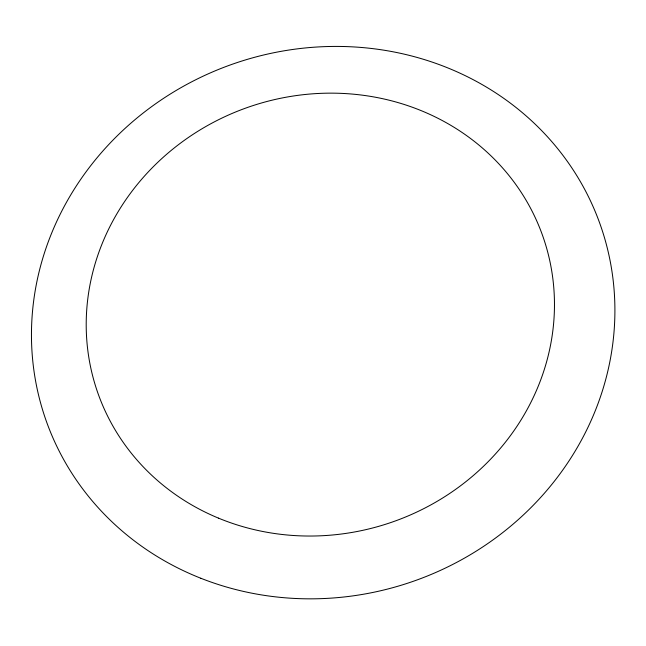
<?xml version="1.0" encoding="UTF-8"?>
<svg xmlns="http://www.w3.org/2000/svg" width="646" height="646" viewBox="0 0 646 646"><rect width="100%" height="100%" fill="white"/><g stroke="black" fill="none" stroke-linecap="round" stroke-linejoin="round"><path stroke-width="0.97" d="M200.866 578.267A293.882 273.912 -19.5 0 0 613.7 285.395A293.882 273.912 -19.5 0 0 154.983 104.224A293.882 273.912 -19.5 0 0 200.866 578.267M218.526 518.149A235.895 219.567 -19.5 0 0 553.832 288.334A235.895 219.567 -19.5 0 0 188.656 137.299A235.895 219.567 -19.5 0 0 218.526 518.149"/></g></svg>
